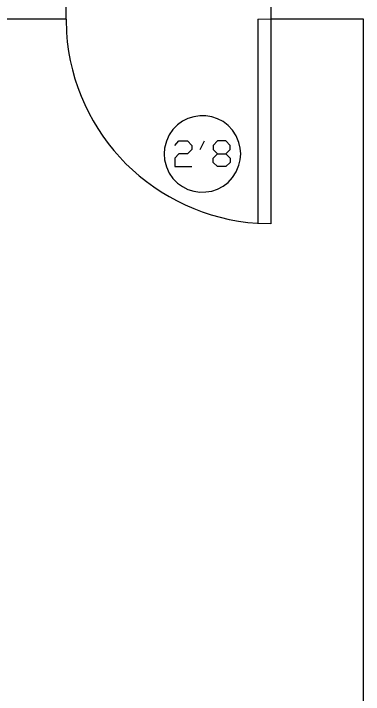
# Model space of a CAD drawing. Header units: inches. Extents: x -167 to 6071, y -6287 to -2731.
# Drawn here: x 668.8 to 723.4, y -5981.6 to -5875.2 of the extents above; entities that cross this region are included whole.
import ezdxf

# ---------------------------------------------------------------- set-up
doc = ezdxf.new("R2010")
doc.units = ezdxf.units.IN
doc.header["$LTSCALE"] = 96
doc.header["$MEASUREMENT"] = 0
doc.layers.add('Doors', color=5, linetype='Continuous', lineweight=9)
doc.layers.add('PDF_Geometry', color=7, linetype='Continuous', true_color=0x4a4a4a)

msp = doc.modelspace()

# ---------------------------------------------------------------- linework, layer by layer
at = {"layer": 'Doors'}
msp.add_line((708.97, -5876.1), (706.94, -5876.1), dxfattribs=at)
at = {"layer": 'Doors', "transparency": 33554687}
msp.add_lwpolyline([(677.02, -5876.1), (677.08, -5878.18, 0.375995), (706.89, -5907.99), (708.97, -5908.04)], format="xyb", dxfattribs=at)
for points in [[(706.94, -5876.1), (706.94, -5908.1)], [(708.97, -5908.1), (708.97, -5876.1)]]:
    msp.add_lwpolyline(points, dxfattribs=at)
at = {"layer": 'PDF_Geometry', "color": 7}
for points in [[(666.41, -5864.58), (669.93, -5864.58), (669.93, -5872.58), (676.97, -5872.58), (676.97, -5876.1), (589.13, -5876.1)], [(708.97, -5872.58), (708.97, -5876.1), (708.97, -5908.1)], [(706.94, -5876.1), (706.94, -5908.1)], [(723.42, -5990.82), (723.42, -5876.1), (708.97, -5876.1)]]:
    msp.add_lwpolyline(points, dxfattribs=at)
at = {"layer": 'PDF_Geometry'}
msp.add_lwpolyline([(677.02, -5876.1), (677.08, -5878.18, 0.375984), (706.89, -5907.99), (708.97, -5908.04)], format="xyb", dxfattribs=at)
for points in [[(693.98, -5895.83), (694.62, -5895.14), (695.96, -5895.14), (696.65, -5895.83), (696.65, -5896.47), (695.96, -5897.16), (694.62, -5897.16), (693.98, -5897.8), (693.98, -5899.14), (696.65, -5899.14)], [(697.98, -5896.47), (698.62, -5895.14)], [(701.98, -5897.16), (702.62, -5897.8), (702.62, -5898.5), (701.98, -5899.14), (700.65, -5899.14), (699.96, -5898.5), (699.96, -5897.8), (700.65, -5897.16), (701.98, -5897.16), (702.62, -5896.47), (702.62, -5895.83), (701.98, -5895.14), (700.65, -5895.14), (699.96, -5895.83), (699.96, -5896.47), (700.65, -5897.16)], [(704.01, -5898.92), (704.22, -5898.07), (704.28, -5897.16), (704.22, -5896.26), (704.01, -5895.4)], [(692.38, -5896.26), (692.33, -5897.16), (692.38, -5898.07)]]:
    msp.add_lwpolyline(points, dxfattribs=at)
for points in [[(704.01, -5895.4), (702.04, -5889.39), (693.53, -5889.95), (692.38, -5896.26)], [(692.38, -5898.07), (693.53, -5904.37), (702.03, -5904.93), (704.01, -5898.92)]]:
    msp.add_open_spline(points, degree=3, dxfattribs=at)

doc.saveas('drawing.dxf')
